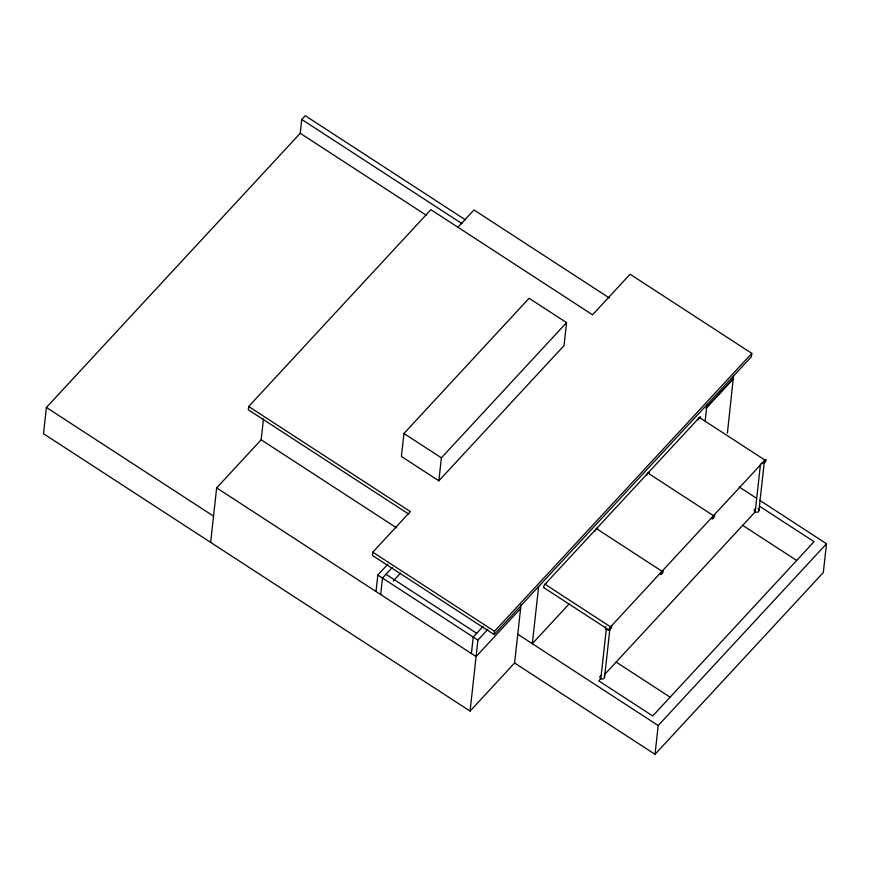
<?xml version="1.0" encoding="UTF-8"?>
<svg xmlns="http://www.w3.org/2000/svg" width="870" height="870" viewBox="0 0 870 870"><rect width="100%" height="100%" fill="white"/><g stroke="black" fill="none" stroke-linecap="round" stroke-linejoin="round"><path stroke-width="1.3" d="M465.548 219.914L305.239 115.688L301.76 119.44L300.237 133.284L46.393 407.464L43.5 433.717L470.083 711.084L476.097 656.578L471.42 653.533L473.226 637.057L483.089 626.411M487.896 629.304L477.902 640.102L476.097 656.578L520.608 608.5L521.021 604.704M210.638 542.391L216.652 487.885L261.163 439.807L263.479 418.84M248.679 406.497L410.335 511.603L372.784 552.167L372.425 555.451L494.138 634.589L751.441 356.646L751.811 353.372L630.097 274.235L592.546 314.799L430.889 209.681L248.679 406.497L248.32 409.77L408.835 514.148M376.014 591.502L377.83 575.037L387.824 564.239M380.69 594.547L382.517 578.071L392.37 567.425M403.941 433.488L401.396 456.456L438.85 480.805L564.032 345.597L566.566 322.629L529.112 298.279L403.941 433.488L441.384 457.837L438.85 480.805M494.138 634.589L494.497 631.305L751.811 353.372M470.083 711.084L514.594 663.005L520.608 608.5M538.639 586.51L532.331 643.691L569.111 603.954M606.26 629.391L600.833 678.611L598.745 680.862L652.728 715.956L814.07 541.684L760.086 506.59M604.541 677.404L609.968 628.194M514.594 663.005L655.023 754.312L658.198 725.536L826.5 543.75L759.597 500.25M705.178 420.678L706.94 404.724M727.396 433.14L733.53 376.003M760.5 463.96L755.214 511.843L604.509 674.631M758.923 510.646L764.208 462.764M826.5 543.75L823.324 572.525L655.023 754.312M706.103 408.03L733.41 378.635L706.157 408.073M457.62 227.603L473.965 209.942L609.424 298.019M441.384 457.837L566.566 322.629M393.294 580.942L400.581 573.058M301.76 119.44L462.079 223.677M300.237 133.284L426.441 215.347M739.185 486.972L756.193 498.031M742.697 525.36L796.681 560.465M647.943 473.073L713.476 515.682M596.483 528.666L662.016 571.275M543.598 587.522L609.13 630.13M616.134 662.081L670.117 697.185M261.163 439.807L396.622 527.883M517.77 634.23L658.198 725.536M372.784 552.167L494.497 631.305M385.986 574.32L476.706 633.306M377.83 575.037L477.902 640.102M216.652 487.885L471.42 653.533M46.393 407.464L213.531 516.138M757.998 508.841A2.338 1.925 6.3 0 1 758.477 511.56A2.338 1.925 6.3 0 1 755.214 511.843A2.338 1.925 6.3 0 1 754.736 509.124M604.356 676.414A2.338 1.925 6.3 0 1 603.334 678.839A2.338 1.925 6.3 0 1 600.278 678.1A2.338 1.925 6.3 0 1 600.768 675.544M595.026 531.081A2.338 0.685 -57 0 1 596.657 528.481A2.338 0.685 -57 0 1 597.723 528.471M646.486 475.498A2.338 0.685 -57 0 1 648.117 472.888A2.338 0.685 -57 0 1 649.183 472.888M698.382 418.938A2.338 0.685 -57 0 1 699.926 417.013A2.338 0.685 -57 0 1 700.654 417.296M697.957 419.905A2.338 0.685 -57 0 1 698.131 419.449M544.054 587.446A2.338 0.685 -57 0 1 543.859 585.956A2.338 0.685 -57 0 1 545.958 583.574M609.826 628.673A2.338 1.925 6.3 0 1 609.522 629.108M609.098 629.456A2.338 1.925 6.3 0 1 605.781 626.672M763.914 462.34A2.338 1.925 6.3 0 1 761.772 463.036M699.404 417.491L545.011 584.248L610.555 626.857L764.937 460.099L699.404 417.491M610.261 629.488A2.338 0.685 -57 0 0 611.686 626.215A2.338 0.685 -57 0 0 609.272 628.814A2.338 0.685 -57 0 0 610.261 629.488M661.722 573.895A2.338 0.685 -57 0 0 663.147 570.633A2.338 0.685 -57 0 0 660.743 573.232A2.338 0.685 -57 0 0 661.722 573.895M713.193 518.313A2.338 0.685 -57 0 0 714.607 515.04A2.338 0.685 -57 0 0 712.204 517.639A2.338 0.685 -57 0 0 713.193 518.313M764.654 462.72A2.338 0.685 -57 0 0 766.068 459.458A2.338 0.685 -57 0 0 763.664 462.057A2.338 0.685 -57 0 0 764.654 462.72"/></g></svg>
